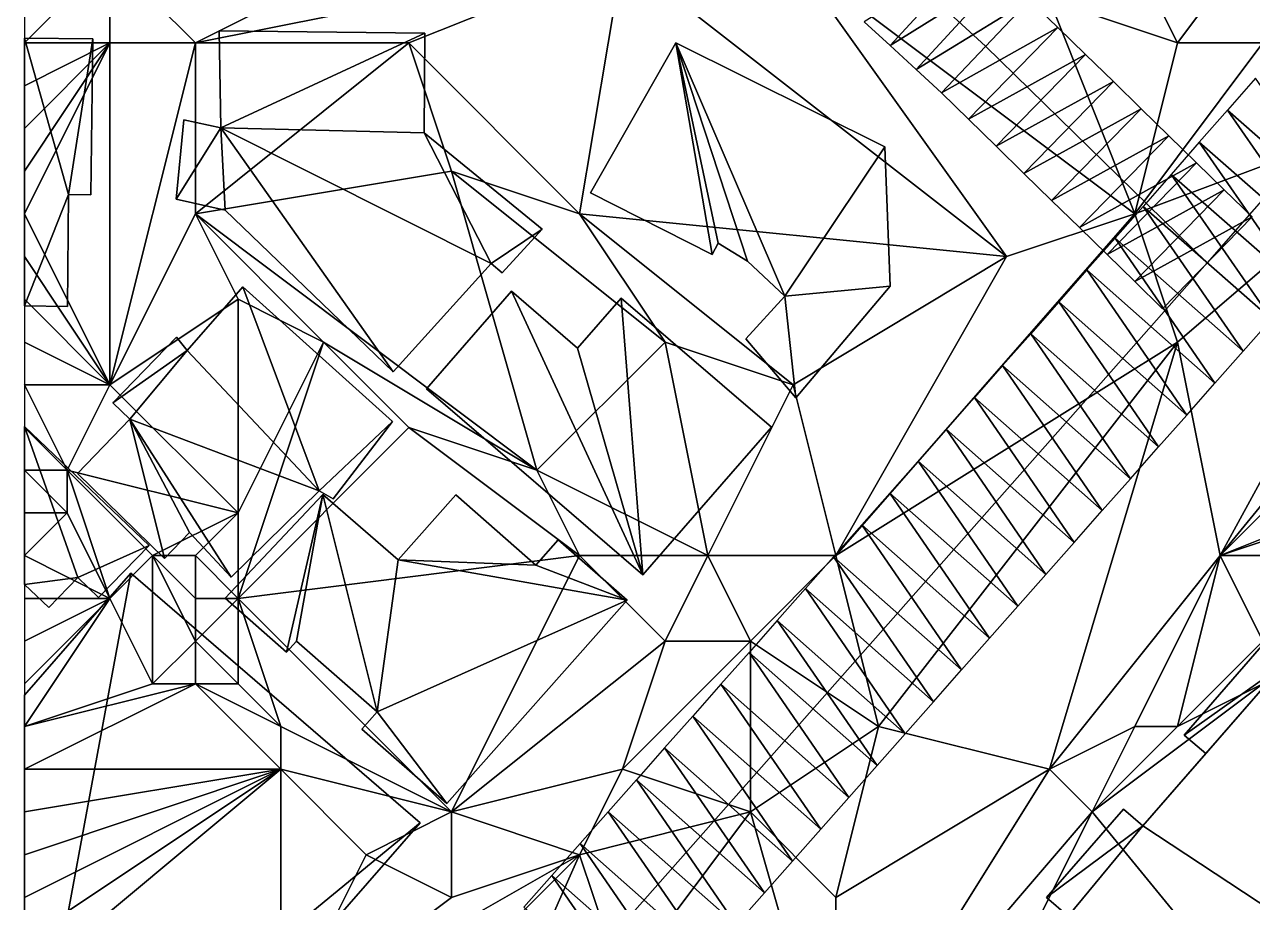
# Model space of a CAD drawing. Header units: metres. Extents: x -1103 to 901, y -902 to 905.
# Drawn here: x -1100 to -1042.5, y -380.2 to -339.1 of the extents above; entities that cross this region are included whole.
import ezdxf

# ---------------------------------------------------------------- set-up
doc = ezdxf.new("R2010")
doc.units = ezdxf.units.M
for name, color, linetype in [('OSM_BUILDING_FOOTPRINTS', 7, 'CONTINUOUS'), ('OSM_BUILDING_ROOFS', 1, 'CONTINUOUS'), ('OSM_BUILDING_WALLS', 8, 'CONTINUOUS'), ('OSM_ROAD_AXES', 2, 'CONTINUOUS'), ('OSM_ROAD_SURFACE', 9, 'CONTINUOUS'), ('OSM_TERRAIN', 3, 'CONTINUOUS')]:
    doc.layers.add(name, color=color, linetype=linetype)

msp = doc.modelspace()

# ---------------------------------------------------------------- linework, layer by layer
at = {"layer": 'OSM_BUILDING_FOOTPRINTS'}
for points in [[(-1097.937, -347.098, 19.468), (-1096.898, -347.109, 19.468), (-1096.809, -339.81, 19.468), (-1100, -339.771, 19.468), (-1100, -352.302, 19.468), (-1097.992, -352.329, 19.468)], [(-1090.885, -339.434, 20.043), (-1081.246, -339.533, 20.043), (-1081.279, -344.2, 20.043), (-1075.752, -348.712, 20.043), (-1077.631, -350.758, 20.043), (-1078.151, -350.327, 20.043), (-1082.738, -355.392, 20.043), (-1090.608, -347.828, 20.043), (-1092.896, -347.308, 20.043), (-1092.532, -343.592, 20.043), (-1090.807, -343.968, 20.043), (-1090.885, -339.434, 20.043)], [(-1073.486, -347.009, 20.777), (-1069.496, -339.997, 20.777), (-1059.702, -344.863, 20.777), (-1059.459, -351.377, 20.777), (-1063.88, -356.619, 20.777), (-1066.224, -353.854, 20.777), (-1064.389, -351.853, 20.777), (-1066.135, -350.216, 20.777), (-1067.506, -349.375, 20.777), (-1067.793, -349.895, 20.777), (-1073.486, -347.009, 20.777)], [(-1097.527, -360.147, 18.286), (-1095.063, -357.615, 18.286), (-1095.858, -356.852, 18.286), (-1092.885, -353.777, 18.286), (-1092.388, -354.397, 18.286), (-1089.779, -351.422, 18.286), (-1082.771, -357.714, 18.286), (-1085.545, -361.342, 18.286), (-1086.197, -360.966, 18.286), (-1090.32, -365.013, 18.286), (-1092.277, -362.912, 18.286), (-1093.438, -364.14, 18.286), (-1097.527, -360.147, 18.286)], [(-1081.168, -356.188, 19.765), (-1077.189, -351.621, 19.765), (-1074.094, -354.286, 19.765), (-1072.06, -351.941, 19.765), (-1065.019, -357.99, 19.765), (-1071.043, -364.902, 19.765), (-1081.168, -356.188, 19.765)], [(-1097.505, -365.024, 17.699), (-1096.533, -365.964, 17.699), (-1094.167, -363.52, 17.699), (-1100, -357.961, 17.699), (-1100, -365.346, 17.699), (-1098.865, -366.429, 17.699)], [(-1090.608, -365.998, 19.302), (-1086.032, -361.131, 19.302), (-1082.494, -364.195, 19.302), (-1079.797, -361.153, 19.302), (-1076.05, -364.438, 19.302), (-1075, -363.255, 19.302), (-1071.772, -366.086, 19.302), (-1080.228, -375.608, 19.302), (-1084.208, -372.124, 19.302), (-1083.489, -371.317, 19.302), (-1087.27, -367.999, 19.302), (-1087.734, -368.519, 19.302), (-1090.608, -365.998, 19.302)], [(-1081.466, -376.503, 17.378), (-1095.018, -364.825, 17.378), (-1100, -370.532, 17.378), (-1100, -391.75, 17.378), (-1097.018, -394.32, 17.378)], [(-1029.58, -378.559, 16.825), (-1029.105, -378.006, 16.825), (-1040.369, -368.341, 16.825), (-1041.043, -369.115, 16.825), (-1042.071, -368.242, 16.825), (-1045.686, -372.4, 16.825), (-1044.669, -373.262, 16.825), (-1047.62, -376.646, 16.825), (-1048.526, -375.861, 16.825), (-1052.13, -380.008, 16.825), (-1051.113, -380.882, 16.825), (-1051.942, -381.844, 16.825), (-1031.614, -399.284, 16.825), (-1031.349, -398.985, 16.825), (-1030.442, -399.759, 16.825), (-1026.728, -395.502, 16.825), (-1027.469, -394.86, 16.825), (-1024.739, -391.73, 16.825), (-1023.744, -392.582, 16.825), (-1019.853, -388.092, 16.825), (-1020.914, -387.185, 16.825), (-1020.317, -386.511, 16.825), (-1029.58, -378.559, 16.825)]]:
    msp.add_polyline3d(points, close=True, dxfattribs=at)
at = {"layer": 'OSM_BUILDING_ROOFS'}
for points in [[(-1097.937, -347.098, 34.268), (-1096.809, -339.81, 34.268), (-1100, -339.771, 34.268)], [(-1097.937, -347.098, 34.268), (-1100, -339.771, 34.268), (-1100, -352.302, 34.268)], [(-1097.937, -347.098, 34.268), (-1096.898, -347.109, 34.268), (-1096.809, -339.81, 34.268)], [(-1081.246, -339.533, 31.643), (-1090.885, -339.434, 31.643), (-1090.807, -343.968, 31.643)], [(-1081.279, -344.2, 31.643), (-1081.246, -339.533, 31.643), (-1090.807, -343.968, 31.643)], [(-1069.496, -339.997, 32.377), (-1073.486, -347.009, 32.377), (-1067.793, -349.895, 32.377)], [(-1069.496, -339.997, 32.377), (-1067.793, -349.895, 32.377), (-1067.506, -349.375, 32.377)], [(-1069.496, -339.997, 32.377), (-1067.506, -349.375, 32.377), (-1066.135, -350.216, 32.377)], [(-1069.496, -339.997, 32.377), (-1066.135, -350.216, 32.377), (-1064.389, -351.853, 32.377)], [(-1064.389, -351.853, 32.377), (-1059.702, -344.863, 32.377), (-1069.496, -339.997, 32.377)], [(-1090.807, -343.968, 31.643), (-1092.532, -343.592, 31.643), (-1092.896, -347.308, 31.643)], [(-1090.807, -343.968, 31.643), (-1092.896, -347.308, 31.643), (-1090.608, -347.828, 31.643)], [(-1090.807, -343.968, 31.643), (-1090.608, -347.828, 31.643), (-1082.738, -355.392, 31.643)], [(-1090.807, -343.968, 31.643), (-1082.738, -355.392, 31.643), (-1078.151, -350.327, 31.643)], [(-1081.279, -344.2, 31.643), (-1090.807, -343.968, 31.643), (-1078.151, -350.327, 31.643)], [(-1078.151, -350.327, 31.643), (-1075.752, -348.712, 31.643), (-1081.279, -344.2, 31.643)], [(-1064.389, -351.853, 32.377), (-1059.459, -351.377, 32.377), (-1059.702, -344.863, 32.377)], [(-1100, -352.302, 34.268), (-1097.992, -352.329, 34.268), (-1097.937, -347.098, 34.268)], [(-1078.151, -350.327, 31.643), (-1077.631, -350.758, 31.643), (-1075.752, -348.712, 31.643)], [(-1064.389, -351.853, 32.377), (-1063.88, -356.619, 32.377), (-1059.459, -351.377, 32.377)], [(-1086.197, -360.966, 33.086), (-1089.779, -351.422, 33.086), (-1092.388, -354.397, 33.086)], [(-1086.197, -360.966, 33.086), (-1082.771, -357.714, 33.086), (-1089.779, -351.422, 33.086)], [(-1077.189, -351.621, 34.565), (-1081.168, -356.188, 34.565), (-1071.043, -364.902, 34.565)], [(-1071.043, -364.902, 34.565), (-1074.094, -354.286, 34.565), (-1077.189, -351.621, 34.565)], [(-1071.043, -364.902, 34.565), (-1072.06, -351.941, 34.565), (-1074.094, -354.286, 34.565)], [(-1071.043, -364.902, 34.565), (-1065.019, -357.99, 34.565), (-1072.06, -351.941, 34.565)], [(-1064.389, -351.853, 32.377), (-1066.224, -353.854, 32.377), (-1063.88, -356.619, 32.377)], [(-1092.388, -354.397, 33.086), (-1092.885, -353.777, 33.086), (-1095.858, -356.852, 33.086)], [(-1092.388, -354.397, 33.086), (-1095.858, -356.852, 33.086), (-1095.063, -357.615, 33.086)], [(-1092.388, -354.397, 33.086), (-1095.063, -357.615, 33.086), (-1086.197, -360.966, 33.086)], [(-1095.063, -357.615, 33.086), (-1097.527, -360.147, 33.086), (-1093.438, -364.14, 33.086)], [(-1095.063, -357.615, 33.086), (-1093.438, -364.14, 33.086), (-1092.277, -362.912, 33.086)], [(-1095.063, -357.615, 33.086), (-1092.277, -362.912, 33.086), (-1090.32, -365.013, 33.086)], [(-1095.063, -357.615, 33.086), (-1090.32, -365.013, 33.086), (-1086.197, -360.966, 33.086)], [(-1086.197, -360.966, 33.086), (-1085.545, -361.342, 33.086), (-1082.771, -357.714, 33.086)], [(-1097.505, -365.024, 27.699), (-1094.167, -363.52, 27.699), (-1100, -357.961, 27.699)], [(-1097.505, -365.024, 27.699), (-1100, -357.961, 27.699), (-1100, -365.346, 27.699)], [(-1086.032, -361.131, 34.102), (-1090.608, -365.998, 34.102), (-1087.734, -368.519, 34.102)], [(-1086.032, -361.131, 34.102), (-1087.734, -368.519, 34.102), (-1087.27, -367.999, 34.102)], [(-1086.032, -361.131, 34.102), (-1087.27, -367.999, 34.102), (-1083.489, -371.317, 34.102)], [(-1082.494, -364.195, 34.102), (-1086.032, -361.131, 34.102), (-1083.489, -371.317, 34.102)], [(-1076.05, -364.438, 34.102), (-1079.797, -361.153, 34.102), (-1082.494, -364.195, 34.102)], [(-1071.772, -366.086, 34.102), (-1075, -363.255, 34.102), (-1076.05, -364.438, 34.102)], [(-1097.505, -365.024, 27.699), (-1096.533, -365.964, 27.699), (-1094.167, -363.52, 27.699)], [(-1082.494, -364.195, 34.102), (-1083.489, -371.317, 34.102), (-1071.772, -366.086, 34.102)], [(-1082.494, -364.195, 34.102), (-1071.772, -366.086, 34.102), (-1076.05, -364.438, 34.102)], [(-1100, -391.75, 35.378), (-1081.466, -376.503, 35.378), (-1095.018, -364.825, 35.378)], [(-1100, -391.75, 35.378), (-1095.018, -364.825, 35.378), (-1100, -370.532, 35.378)], [(-1100, -365.346, 27.699), (-1098.865, -366.429, 27.699), (-1097.505, -365.024, 27.699)], [(-1083.489, -371.317, 34.102), (-1080.228, -375.608, 34.102), (-1071.772, -366.086, 34.102)], [(-1041.043, -369.115, 31.625), (-1042.071, -368.242, 31.625), (-1045.686, -372.4, 31.625)], [(-1041.043, -369.115, 31.625), (-1044.669, -373.262, 31.625), (-1047.62, -376.646, 31.625)], [(-1024.739, -391.73, 31.625), (-1041.043, -369.115, 31.625), (-1047.62, -376.646, 31.625)], [(-1041.043, -369.115, 31.625), (-1045.686, -372.4, 31.625), (-1044.669, -373.262, 31.625)], [(-1083.489, -371.317, 34.102), (-1084.208, -372.124, 34.102), (-1080.228, -375.608, 34.102)], [(-1047.62, -376.646, 31.625), (-1048.526, -375.861, 31.625), (-1052.13, -380.008, 31.625)], [(-1100, -391.75, 35.378), (-1097.018, -394.32, 35.378), (-1081.466, -376.503, 35.378)], [(-1047.62, -376.646, 31.625), (-1052.13, -380.008, 31.625), (-1051.113, -380.882, 31.625)], [(-1024.739, -391.73, 31.625), (-1047.62, -376.646, 31.625), (-1051.113, -380.882, 31.625)]]:
    msp.add_3dface(points, dxfattribs=at)
at = {"layer": 'OSM_BUILDING_WALLS'}
for points in [[(-1096.809, -339.81, 19.468), (-1100, -339.771, 19.468), (-1100, -339.771, 34.268)], [(-1096.809, -339.81, 19.468), (-1100, -339.771, 34.268), (-1096.809, -339.81, 34.268)], [(-1100, -339.771, 19.468), (-1100, -352.302, 19.468), (-1100, -352.302, 34.268)], [(-1100, -339.771, 19.468), (-1100, -352.302, 34.268), (-1100, -339.771, 34.268)], [(-1096.898, -347.109, 19.468), (-1096.809, -339.81, 19.468), (-1096.809, -339.81, 34.268)], [(-1096.898, -347.109, 19.468), (-1096.809, -339.81, 34.268), (-1096.898, -347.109, 34.268)], [(-1081.246, -339.533, 20.043), (-1090.885, -339.434, 20.043), (-1090.885, -339.434, 31.643)], [(-1081.246, -339.533, 20.043), (-1090.885, -339.434, 31.643), (-1081.246, -339.533, 31.643)], [(-1090.885, -339.434, 20.043), (-1090.807, -343.968, 20.043), (-1090.807, -343.968, 31.643)], [(-1090.885, -339.434, 20.043), (-1090.807, -343.968, 31.643), (-1090.885, -339.434, 31.643)], [(-1081.279, -344.2, 20.043), (-1081.246, -339.533, 20.043), (-1081.246, -339.533, 31.643)], [(-1081.279, -344.2, 20.043), (-1081.246, -339.533, 31.643), (-1081.279, -344.2, 31.643)], [(-1069.496, -339.997, 20.777), (-1073.486, -347.009, 20.777), (-1073.486, -347.009, 32.377)], [(-1069.496, -339.997, 20.777), (-1073.486, -347.009, 32.377), (-1069.496, -339.997, 32.377)], [(-1059.702, -344.863, 20.777), (-1069.496, -339.997, 20.777), (-1069.496, -339.997, 32.377)], [(-1059.702, -344.863, 20.777), (-1069.496, -339.997, 32.377), (-1059.702, -344.863, 32.377)], [(-1092.532, -343.592, 20.043), (-1092.896, -347.308, 20.043), (-1092.896, -347.308, 31.643)], [(-1092.532, -343.592, 20.043), (-1092.896, -347.308, 31.643), (-1092.532, -343.592, 31.643)], [(-1090.807, -343.968, 20.043), (-1092.532, -343.592, 20.043), (-1092.532, -343.592, 31.643)], [(-1090.807, -343.968, 20.043), (-1092.532, -343.592, 31.643), (-1090.807, -343.968, 31.643)], [(-1075.752, -348.712, 20.043), (-1081.279, -344.2, 20.043), (-1081.279, -344.2, 31.643)], [(-1075.752, -348.712, 20.043), (-1081.279, -344.2, 31.643), (-1075.752, -348.712, 31.643)], [(-1059.459, -351.377, 20.777), (-1059.702, -344.863, 20.777), (-1059.702, -344.863, 32.377)], [(-1059.459, -351.377, 20.777), (-1059.702, -344.863, 32.377), (-1059.459, -351.377, 32.377)], [(-1097.992, -352.329, 19.468), (-1097.937, -347.098, 19.468), (-1097.937, -347.098, 34.268)], [(-1097.992, -352.329, 19.468), (-1097.937, -347.098, 34.268), (-1097.992, -352.329, 34.268)], [(-1097.937, -347.098, 19.468), (-1096.898, -347.109, 19.468), (-1096.898, -347.109, 34.268)], [(-1097.937, -347.098, 19.468), (-1096.898, -347.109, 34.268), (-1097.937, -347.098, 34.268)], [(-1092.896, -347.308, 20.043), (-1090.608, -347.828, 20.043), (-1090.608, -347.828, 31.643)], [(-1092.896, -347.308, 20.043), (-1090.608, -347.828, 31.643), (-1092.896, -347.308, 31.643)], [(-1073.486, -347.009, 20.777), (-1067.793, -349.895, 20.777), (-1067.793, -349.895, 32.377)], [(-1073.486, -347.009, 20.777), (-1067.793, -349.895, 32.377), (-1073.486, -347.009, 32.377)], [(-1090.608, -347.828, 20.043), (-1082.738, -355.392, 20.043), (-1082.738, -355.392, 31.643)], [(-1090.608, -347.828, 20.043), (-1082.738, -355.392, 31.643), (-1090.608, -347.828, 31.643)], [(-1077.631, -350.758, 20.043), (-1075.752, -348.712, 20.043), (-1075.752, -348.712, 31.643)], [(-1077.631, -350.758, 20.043), (-1075.752, -348.712, 31.643), (-1077.631, -350.758, 31.643)], [(-1067.793, -349.895, 20.777), (-1067.506, -349.375, 20.777), (-1067.506, -349.375, 32.377)], [(-1067.793, -349.895, 20.777), (-1067.506, -349.375, 32.377), (-1067.793, -349.895, 32.377)], [(-1067.506, -349.375, 20.777), (-1066.135, -350.216, 20.777), (-1066.135, -350.216, 32.377)], [(-1067.506, -349.375, 20.777), (-1066.135, -350.216, 32.377), (-1067.506, -349.375, 32.377)], [(-1066.135, -350.216, 20.777), (-1064.389, -351.853, 20.777), (-1064.389, -351.853, 32.377)], [(-1066.135, -350.216, 20.777), (-1064.389, -351.853, 32.377), (-1066.135, -350.216, 32.377)], [(-1082.738, -355.392, 20.043), (-1078.151, -350.327, 20.043), (-1078.151, -350.327, 31.643)], [(-1082.738, -355.392, 20.043), (-1078.151, -350.327, 31.643), (-1082.738, -355.392, 31.643)], [(-1078.151, -350.327, 20.043), (-1077.631, -350.758, 20.043), (-1077.631, -350.758, 31.643)], [(-1078.151, -350.327, 20.043), (-1077.631, -350.758, 31.643), (-1078.151, -350.327, 31.643)], [(-1063.88, -356.619, 20.777), (-1059.459, -351.377, 20.777), (-1059.459, -351.377, 32.377)], [(-1063.88, -356.619, 20.777), (-1059.459, -351.377, 32.377), (-1063.88, -356.619, 32.377)], [(-1089.779, -351.422, 18.286), (-1092.388, -354.397, 18.286), (-1092.388, -354.397, 33.086)], [(-1089.779, -351.422, 18.286), (-1092.388, -354.397, 33.086), (-1089.779, -351.422, 33.086)], [(-1082.771, -357.714, 18.286), (-1089.779, -351.422, 18.286), (-1089.779, -351.422, 33.086)], [(-1082.771, -357.714, 18.286), (-1089.779, -351.422, 33.086), (-1082.771, -357.714, 33.086)], [(-1077.189, -351.621, 19.765), (-1081.168, -356.188, 19.765), (-1081.168, -356.188, 34.565)], [(-1077.189, -351.621, 19.765), (-1081.168, -356.188, 34.565), (-1077.189, -351.621, 34.565)], [(-1074.094, -354.286, 19.765), (-1077.189, -351.621, 19.765), (-1077.189, -351.621, 34.565)], [(-1074.094, -354.286, 19.765), (-1077.189, -351.621, 34.565), (-1074.094, -354.286, 34.565)], [(-1072.06, -351.941, 19.765), (-1074.094, -354.286, 19.765), (-1074.094, -354.286, 34.565)], [(-1072.06, -351.941, 19.765), (-1074.094, -354.286, 34.565), (-1072.06, -351.941, 34.565)], [(-1065.019, -357.99, 19.765), (-1072.06, -351.941, 19.765), (-1072.06, -351.941, 34.565)], [(-1065.019, -357.99, 19.765), (-1072.06, -351.941, 34.565), (-1065.019, -357.99, 34.565)], [(-1064.389, -351.853, 20.777), (-1066.224, -353.854, 20.777), (-1066.224, -353.854, 32.377)], [(-1064.389, -351.853, 20.777), (-1066.224, -353.854, 32.377), (-1064.389, -351.853, 32.377)], [(-1100, -352.302, 19.468), (-1097.992, -352.329, 19.468), (-1097.992, -352.329, 34.268)], [(-1100, -352.302, 19.468), (-1097.992, -352.329, 34.268), (-1100, -352.302, 34.268)], [(-1092.885, -353.777, 18.286), (-1095.858, -356.852, 18.286), (-1095.858, -356.852, 33.086)], [(-1092.885, -353.777, 18.286), (-1095.858, -356.852, 33.086), (-1092.885, -353.777, 33.086)], [(-1092.388, -354.397, 18.286), (-1092.885, -353.777, 18.286), (-1092.885, -353.777, 33.086)], [(-1092.388, -354.397, 18.286), (-1092.885, -353.777, 33.086), (-1092.388, -354.397, 33.086)], [(-1066.224, -353.854, 20.777), (-1063.88, -356.619, 20.777), (-1063.88, -356.619, 32.377)], [(-1066.224, -353.854, 20.777), (-1063.88, -356.619, 32.377), (-1066.224, -353.854, 32.377)], [(-1081.168, -356.188, 19.765), (-1071.043, -364.902, 19.765), (-1071.043, -364.902, 34.565)], [(-1081.168, -356.188, 19.765), (-1071.043, -364.902, 34.565), (-1081.168, -356.188, 34.565)], [(-1095.858, -356.852, 18.286), (-1095.063, -357.615, 18.286), (-1095.063, -357.615, 33.086)], [(-1095.858, -356.852, 18.286), (-1095.063, -357.615, 33.086), (-1095.858, -356.852, 33.086)], [(-1095.063, -357.615, 18.286), (-1097.527, -360.147, 18.286), (-1097.527, -360.147, 33.086)], [(-1095.063, -357.615, 18.286), (-1097.527, -360.147, 33.086), (-1095.063, -357.615, 33.086)], [(-1085.545, -361.342, 18.286), (-1082.771, -357.714, 18.286), (-1082.771, -357.714, 33.086)], [(-1085.545, -361.342, 18.286), (-1082.771, -357.714, 33.086), (-1085.545, -361.342, 33.086)], [(-1094.167, -363.52, 17.699), (-1100, -357.961, 17.699), (-1100, -357.961, 27.699)], [(-1094.167, -363.52, 17.699), (-1100, -357.961, 27.699), (-1094.167, -363.52, 27.699)], [(-1100, -357.961, 17.699), (-1100, -365.346, 17.699), (-1100, -365.346, 27.699)], [(-1100, -357.961, 17.699), (-1100, -365.346, 27.699), (-1100, -357.961, 27.699)], [(-1071.043, -364.902, 19.765), (-1065.019, -357.99, 19.765), (-1065.019, -357.99, 34.565)], [(-1071.043, -364.902, 19.765), (-1065.019, -357.99, 34.565), (-1071.043, -364.902, 34.565)], [(-1097.527, -360.147, 18.286), (-1093.438, -364.14, 18.286), (-1093.438, -364.14, 33.086)], [(-1097.527, -360.147, 18.286), (-1093.438, -364.14, 33.086), (-1097.527, -360.147, 33.086)], [(-1086.032, -361.131, 19.302), (-1090.608, -365.998, 19.302), (-1090.608, -365.998, 34.102)], [(-1086.032, -361.131, 19.302), (-1090.608, -365.998, 34.102), (-1086.032, -361.131, 34.102)], [(-1090.32, -365.013, 18.286), (-1086.197, -360.966, 18.286), (-1086.197, -360.966, 33.086)], [(-1090.32, -365.013, 18.286), (-1086.197, -360.966, 33.086), (-1090.32, -365.013, 33.086)], [(-1086.197, -360.966, 18.286), (-1085.545, -361.342, 18.286), (-1085.545, -361.342, 33.086)], [(-1086.197, -360.966, 18.286), (-1085.545, -361.342, 33.086), (-1086.197, -360.966, 33.086)], [(-1082.494, -364.195, 19.302), (-1086.032, -361.131, 19.302), (-1086.032, -361.131, 34.102)], [(-1082.494, -364.195, 19.302), (-1086.032, -361.131, 34.102), (-1082.494, -364.195, 34.102)], [(-1079.797, -361.153, 19.302), (-1082.494, -364.195, 19.302), (-1082.494, -364.195, 34.102)], [(-1079.797, -361.153, 19.302), (-1082.494, -364.195, 34.102), (-1079.797, -361.153, 34.102)], [(-1076.05, -364.438, 19.302), (-1079.797, -361.153, 19.302), (-1079.797, -361.153, 34.102)], [(-1076.05, -364.438, 19.302), (-1079.797, -361.153, 34.102), (-1076.05, -364.438, 34.102)], [(-1093.438, -364.14, 18.286), (-1092.277, -362.912, 18.286), (-1092.277, -362.912, 33.086)], [(-1093.438, -364.14, 18.286), (-1092.277, -362.912, 33.086), (-1093.438, -364.14, 33.086)], [(-1092.277, -362.912, 18.286), (-1090.32, -365.013, 18.286), (-1090.32, -365.013, 33.086)], [(-1092.277, -362.912, 18.286), (-1090.32, -365.013, 33.086), (-1092.277, -362.912, 33.086)], [(-1075, -363.255, 19.302), (-1076.05, -364.438, 19.302), (-1076.05, -364.438, 34.102)], [(-1075, -363.255, 19.302), (-1076.05, -364.438, 34.102), (-1075, -363.255, 34.102)], [(-1071.772, -366.086, 19.302), (-1075, -363.255, 19.302), (-1075, -363.255, 34.102)], [(-1071.772, -366.086, 19.302), (-1075, -363.255, 34.102), (-1071.772, -366.086, 34.102)], [(-1096.533, -365.964, 17.699), (-1094.167, -363.52, 17.699), (-1094.167, -363.52, 27.699)], [(-1096.533, -365.964, 17.699), (-1094.167, -363.52, 27.699), (-1096.533, -365.964, 27.699)], [(-1095.018, -364.825, 17.378), (-1100, -370.532, 17.378), (-1100, -370.532, 35.378)], [(-1095.018, -364.825, 17.378), (-1100, -370.532, 35.378), (-1095.018, -364.825, 35.378)], [(-1098.865, -366.429, 17.699), (-1097.505, -365.024, 17.699), (-1097.505, -365.024, 27.699)], [(-1098.865, -366.429, 17.699), (-1097.505, -365.024, 27.699), (-1098.865, -366.429, 27.699)], [(-1097.505, -365.024, 17.699), (-1096.533, -365.964, 17.699), (-1096.533, -365.964, 27.699)], [(-1097.505, -365.024, 17.699), (-1096.533, -365.964, 27.699), (-1097.505, -365.024, 27.699)], [(-1081.466, -376.503, 17.378), (-1095.018, -364.825, 17.378), (-1095.018, -364.825, 35.378)], [(-1081.466, -376.503, 17.378), (-1095.018, -364.825, 35.378), (-1081.466, -376.503, 35.378)], [(-1100, -365.346, 17.699), (-1098.865, -366.429, 17.699), (-1098.865, -366.429, 27.699)], [(-1100, -365.346, 17.699), (-1098.865, -366.429, 27.699), (-1100, -365.346, 27.699)], [(-1090.608, -365.998, 19.302), (-1087.734, -368.519, 19.302), (-1087.734, -368.519, 34.102)], [(-1090.608, -365.998, 19.302), (-1087.734, -368.519, 34.102), (-1090.608, -365.998, 34.102)], [(-1080.228, -375.608, 19.302), (-1071.772, -366.086, 19.302), (-1071.772, -366.086, 34.102)], [(-1080.228, -375.608, 19.302), (-1071.772, -366.086, 34.102), (-1080.228, -375.608, 34.102)], [(-1087.734, -368.519, 19.302), (-1087.27, -367.999, 19.302), (-1087.27, -367.999, 34.102)], [(-1087.734, -368.519, 19.302), (-1087.27, -367.999, 34.102), (-1087.734, -368.519, 34.102)], [(-1087.27, -367.999, 19.302), (-1083.489, -371.317, 19.302), (-1083.489, -371.317, 34.102)], [(-1087.27, -367.999, 19.302), (-1083.489, -371.317, 34.102), (-1087.27, -367.999, 34.102)], [(-1042.071, -368.242, 16.825), (-1045.686, -372.4, 16.825), (-1045.686, -372.4, 31.625)], [(-1042.071, -368.242, 16.825), (-1045.686, -372.4, 31.625), (-1042.071, -368.242, 31.625)], [(-1100, -370.532, 17.378), (-1100, -391.75, 17.378), (-1100, -391.75, 35.378)], [(-1100, -370.532, 17.378), (-1100, -391.75, 35.378), (-1100, -370.532, 35.378)], [(-1083.489, -371.317, 19.302), (-1084.208, -372.124, 19.302), (-1084.208, -372.124, 34.102)], [(-1083.489, -371.317, 19.302), (-1084.208, -372.124, 34.102), (-1083.489, -371.317, 34.102)], [(-1084.208, -372.124, 19.302), (-1080.228, -375.608, 19.302), (-1080.228, -375.608, 34.102)], [(-1084.208, -372.124, 19.302), (-1080.228, -375.608, 34.102), (-1084.208, -372.124, 34.102)], [(-1045.686, -372.4, 16.825), (-1044.669, -373.262, 16.825), (-1044.669, -373.262, 31.625)], [(-1045.686, -372.4, 16.825), (-1044.669, -373.262, 31.625), (-1045.686, -372.4, 31.625)], [(-1044.669, -373.262, 16.825), (-1047.62, -376.646, 16.825), (-1047.62, -376.646, 31.625)], [(-1044.669, -373.262, 16.825), (-1047.62, -376.646, 31.625), (-1044.669, -373.262, 31.625)], [(-1048.526, -375.861, 16.825), (-1052.13, -380.008, 16.825), (-1052.13, -380.008, 31.625)], [(-1048.526, -375.861, 16.825), (-1052.13, -380.008, 31.625), (-1048.526, -375.861, 31.625)], [(-1047.62, -376.646, 16.825), (-1048.526, -375.861, 16.825), (-1048.526, -375.861, 31.625)], [(-1047.62, -376.646, 16.825), (-1048.526, -375.861, 31.625), (-1047.62, -376.646, 31.625)], [(-1097.018, -394.32, 17.378), (-1081.466, -376.503, 17.378), (-1081.466, -376.503, 35.378)], [(-1097.018, -394.32, 17.378), (-1081.466, -376.503, 35.378), (-1097.018, -394.32, 35.378)], [(-1052.13, -380.008, 16.825), (-1051.113, -380.882, 16.825), (-1051.113, -380.882, 31.625)], [(-1052.13, -380.008, 16.825), (-1051.113, -380.882, 31.625), (-1052.13, -380.008, 31.625)]]:
    msp.add_3dface(points, dxfattribs=at)
at = {"layer": 'OSM_ROAD_AXES'}
for points in [[(-993.215, -291.613, 21.554), (-1044.603, -350.293, 22.779), (-1100, -412.945, 18.047)], [(-1100, -331.768, 22), (-1063.969, -331.736, 23.463), (-1061.073, -334.556, 23.462), (-1054.993, -340.152, 23.254), (-1044.603, -350.293, 22.779)]]:
    msp.add_polyline3d(points, dxfattribs=at)
at = {"layer": 'OSM_ROAD_SURFACE'}
for points in [[(-1060.673, -339.002, 23.416), (-1059.457, -340.121, 23.358), (-1055.394, -335.706, 23.387)], [(-1059.457, -340.121, 23.358), (-1054.178, -336.825, 23.358), (-1055.394, -335.706, 23.387)], [(-1059.457, -340.121, 23.358), (-1058.241, -341.24, 23.299), (-1054.178, -336.825, 23.358)], [(-1058.241, -341.24, 23.299), (-1052.928, -337.976, 23.326), (-1054.178, -336.825, 23.358)], [(-1058.241, -341.24, 23.299), (-1057.059, -342.328, 23.242), (-1052.928, -337.976, 23.326)], [(-1057.059, -342.328, 23.242), (-1051.599, -339.273, 23.268), (-1052.928, -337.976, 23.326)], [(-1057.059, -342.328, 23.242), (-1055.79, -343.566, 23.176), (-1051.599, -339.273, 23.268)], [(-1055.79, -343.566, 23.176), (-1050.3, -340.54, 23.233), (-1051.599, -339.273, 23.268)], [(-1055.79, -343.566, 23.176), (-1054.491, -344.834, 23.109), (-1050.3, -340.54, 23.233)], [(-1054.491, -344.834, 23.109), (-1049.002, -341.808, 23.202), (-1050.3, -340.54, 23.233)], [(-1054.491, -344.834, 23.109), (-1053.192, -346.102, 23.042), (-1049.002, -341.808, 23.202)], [(-1053.192, -346.102, 23.042), (-1047.703, -343.075, 23.17), (-1049.002, -341.808, 23.202)], [(-1042.342, -341.639, 22.967), (-1043.659, -343.144, 22.968), (-1037.641, -348.414, 22.687)], [(-1053.192, -346.102, 23.042), (-1051.893, -347.369, 22.974), (-1047.703, -343.075, 23.17)], [(-1051.893, -347.369, 22.974), (-1046.404, -344.343, 23.072), (-1047.703, -343.075, 23.17)], [(-1043.659, -343.144, 22.968), (-1044.977, -344.648, 22.969), (-1038.958, -349.919, 22.653)], [(-1043.659, -343.144, 22.968), (-1038.958, -349.919, 22.653), (-1037.641, -348.414, 22.687)], [(-1051.893, -347.369, 22.974), (-1050.595, -348.637, 22.907), (-1046.404, -344.343, 23.072)], [(-1050.595, -348.637, 22.907), (-1045.105, -345.611, 22.96), (-1046.404, -344.343, 23.072)], [(-1044.977, -344.648, 22.969), (-1046.294, -346.153, 22.97), (-1040.276, -351.423, 22.619)], [(-1044.977, -344.648, 22.969), (-1040.276, -351.423, 22.619), (-1038.958, -349.919, 22.653)], [(-1050.595, -348.637, 22.907), (-1049.296, -349.905, 22.836), (-1045.105, -345.611, 22.96)], [(-1049.296, -349.905, 22.836), (-1043.806, -346.878, 22.92), (-1045.105, -345.611, 22.96)], [(-1046.294, -346.153, 22.97), (-1047.606, -347.65, 22.97), (-1041.6, -352.935, 22.585)], [(-1046.294, -346.153, 22.97), (-1041.6, -352.935, 22.585), (-1040.276, -351.423, 22.619)], [(-1049.296, -349.905, 22.836), (-1047.997, -351.172, 22.816), (-1043.806, -346.878, 22.92)], [(-1047.997, -351.172, 22.816), (-1042.507, -348.146, 22.853), (-1043.806, -346.878, 22.92)], [(-1047.606, -347.65, 22.97), (-1048.918, -349.135, 22.886), (-1042.925, -354.434, 22.552)], [(-1047.606, -347.65, 22.97), (-1042.925, -354.434, 22.552), (-1041.6, -352.935, 22.585)], [(-1047.997, -351.172, 22.816), (-1046.698, -352.44, 22.795), (-1042.507, -348.146, 22.853)], [(-1048.918, -349.135, 22.886), (-1050.237, -350.627, 22.771), (-1044.244, -355.926, 22.519)], [(-1048.918, -349.135, 22.886), (-1044.244, -355.926, 22.519), (-1042.925, -354.434, 22.552)], [(-1050.237, -350.627, 22.771), (-1051.556, -352.118, 22.655), (-1045.563, -357.418, 22.468)], [(-1050.237, -350.627, 22.771), (-1045.563, -357.418, 22.468), (-1044.244, -355.926, 22.519)], [(-1051.556, -352.118, 22.655), (-1052.875, -353.61, 22.539), (-1046.882, -358.909, 22.313)], [(-1051.556, -352.118, 22.655), (-1046.882, -358.909, 22.313), (-1045.563, -357.418, 22.468)], [(-1052.875, -353.61, 22.539), (-1054.194, -355.102, 22.423), (-1048.201, -360.401, 22.18)], [(-1052.875, -353.61, 22.539), (-1048.201, -360.401, 22.18), (-1046.882, -358.909, 22.313)], [(-1054.194, -355.102, 22.423), (-1055.513, -356.594, 22.308), (-1049.52, -361.893, 22.092)], [(-1054.194, -355.102, 22.423), (-1049.52, -361.893, 22.092), (-1048.201, -360.401, 22.18)], [(-1055.513, -356.594, 22.308), (-1056.832, -358.085, 22.192), (-1050.839, -363.384, 22.005)], [(-1055.513, -356.594, 22.308), (-1050.839, -363.384, 22.005), (-1049.52, -361.893, 22.092)], [(-1056.832, -358.085, 22.192), (-1058.151, -359.577, 22.077), (-1052.158, -364.876, 21.917)], [(-1056.832, -358.085, 22.192), (-1052.158, -364.876, 21.917), (-1050.839, -363.384, 22.005)], [(-1058.151, -359.577, 22.077), (-1059.47, -361.069, 21.961), (-1053.477, -366.368, 21.829)], [(-1058.151, -359.577, 22.077), (-1053.477, -366.368, 21.829), (-1052.158, -364.876, 21.917)], [(-1059.47, -361.069, 21.961), (-1060.789, -362.56, 21.846), (-1054.796, -367.86, 21.742)], [(-1059.47, -361.069, 21.961), (-1054.796, -367.86, 21.742), (-1053.477, -366.368, 21.829)], [(-1060.789, -362.56, 21.846), (-1062.108, -364.052, 21.734), (-1056.115, -369.351, 21.654)], [(-1060.789, -362.56, 21.846), (-1056.115, -369.351, 21.654), (-1054.796, -367.86, 21.742)], [(-1062.108, -364.052, 21.734), (-1063.427, -365.544, 21.593), (-1057.434, -370.843, 21.567)], [(-1062.108, -364.052, 21.734), (-1057.434, -370.843, 21.567), (-1056.115, -369.351, 21.654)], [(-1063.427, -365.544, 21.593), (-1064.746, -367.036, 21.459), (-1058.753, -372.335, 21.478)], [(-1063.427, -365.544, 21.593), (-1058.753, -372.335, 21.478), (-1057.434, -370.843, 21.567)], [(-1064.746, -367.036, 21.459), (-1066.065, -368.527, 21.328), (-1060.072, -373.826, 21.297)], [(-1064.746, -367.036, 21.459), (-1060.072, -373.826, 21.297), (-1058.753, -372.335, 21.478)], [(-1066.065, -368.527, 21.328), (-1067.384, -370.019, 21.191), (-1061.391, -375.318, 21.108)], [(-1066.065, -368.527, 21.328), (-1061.391, -375.318, 21.108), (-1060.072, -373.826, 21.297)], [(-1067.384, -370.019, 21.191), (-1068.703, -371.511, 21.053), (-1062.71, -376.81, 20.913)], [(-1067.384, -370.019, 21.191), (-1062.71, -376.81, 20.913), (-1061.391, -375.318, 21.108)], [(-1068.703, -371.511, 21.053), (-1070.022, -373.002, 20.915), (-1064.029, -378.302, 20.733)], [(-1068.703, -371.511, 21.053), (-1064.029, -378.302, 20.733), (-1062.71, -376.81, 20.913)], [(-1070.022, -373.002, 20.915), (-1071.341, -374.494, 20.771), (-1065.348, -379.793, 20.652)], [(-1070.022, -373.002, 20.915), (-1065.348, -379.793, 20.652), (-1064.029, -378.302, 20.733)], [(-1071.341, -374.494, 20.771), (-1072.66, -375.986, 20.581), (-1066.667, -381.285, 20.517)], [(-1071.341, -374.494, 20.771), (-1066.667, -381.285, 20.517), (-1065.348, -379.793, 20.652)], [(-1072.66, -375.986, 20.581), (-1073.979, -377.478, 20.44), (-1067.986, -382.777, 20.382)], [(-1072.66, -375.986, 20.581), (-1067.986, -382.777, 20.382), (-1066.667, -381.285, 20.517)], [(-1073.979, -377.478, 20.44), (-1075.298, -378.969, 20.272), (-1069.305, -384.268, 20.246)], [(-1073.979, -377.478, 20.44), (-1069.305, -384.268, 20.246), (-1067.986, -382.777, 20.382)], [(-1075.298, -378.969, 20.272), (-1076.617, -380.461, 20.141), (-1070.624, -385.76, 20.121)], [(-1075.298, -378.969, 20.272), (-1070.624, -385.76, 20.121), (-1069.305, -384.268, 20.246)]]:
    msp.add_3dface(points, dxfattribs=at)
at = {"layer": 'OSM_TERRAIN'}
for points in [[(-1092, -340, 22.429), (-1068, -328, 23.302), (-1096, -336, 22.175)], [(-1092, -340, 22.429), (-1072, -336, 23.211), (-1068, -328, 23.302)], [(-1046, -340, 23.266), (-1040, -332, 23.689), (-1048, -336, 23.875)], [(-1042, -340, 22.93), (-1040, -332, 23.689), (-1046, -340, 23.266)], [(-1100, -340, 21.476), (-1096, -340, 21.618), (-1096, -336, 22.175)], [(-1100, -340, 21.476), (-1096, -336, 22.175), (-1100, -338, 21.67)], [(-1096, -340, 21.618), (-1092, -340, 22.429), (-1096, -336, 22.175)], [(-1092, -340, 22.429), (-1082, -340, 22.446), (-1072, -336, 23.211)], [(-1082, -340, 22.446), (-1074, -348, 22.782), (-1072, -336, 23.211)], [(-1074, -348, 22.782), (-1054, -350, 22.739), (-1072, -336, 23.211)], [(-1054, -350, 22.739), (-1064, -336, 23.523), (-1072, -336, 23.211)], [(-1054, -350, 22.739), (-1048, -348, 22.922), (-1064, -336, 23.523)], [(-1048, -348, 22.922), (-1052, -338, 23.259), (-1064, -336, 23.523)], [(-1052, -338, 23.259), (-1046, -340, 23.266), (-1048, -336, 23.875)], [(-1048, -348, 22.922), (-1046, -340, 23.266), (-1052, -338, 23.259)], [(-1100, -348, 21.476), (-1096, -356, 21.671), (-1096, -340, 21.618)], [(-1100, -348, 21.476), (-1096, -340, 21.618), (-1100, -346, 21.476)], [(-1100, -346, 21.476), (-1096, -340, 21.618), (-1100, -344, 21.476)], [(-1100, -344, 21.476), (-1096, -340, 21.618), (-1100, -342, 21.476)], [(-1100, -342, 21.476), (-1096, -340, 21.618), (-1100, -340, 21.476)], [(-1096, -356, 21.671), (-1092, -348, 22.42), (-1092, -340, 22.429)], [(-1096, -356, 21.671), (-1092, -340, 22.429), (-1096, -340, 21.618)], [(-1092, -348, 22.42), (-1080, -346, 22.446), (-1082, -340, 22.446)], [(-1092, -348, 22.42), (-1082, -340, 22.446), (-1092, -340, 22.429)], [(-1080, -346, 22.446), (-1074, -348, 22.782), (-1082, -340, 22.446)], [(-1048, -348, 22.922), (-1032, -342, 22.78), (-1042, -340, 22.93)], [(-1048, -348, 22.922), (-1042, -340, 22.93), (-1046, -340, 23.266)], [(-1046, -354, 22.691), (-1032, -342, 22.78), (-1048, -348, 22.922)], [(-1044, -364, 21.91), (-1032, -342, 22.78), (-1046, -354, 22.691)], [(-1044, -364, 21.91), (-1032, -352, 22.023), (-1026, -342, 22.166)], [(-1044, -364, 21.91), (-1026, -342, 22.166), (-1032, -342, 22.78)], [(-1076, -360, 22.191), (-1080, -346, 22.446), (-1092, -348, 22.42)], [(-1076, -360, 22.191), (-1070, -354, 22.351), (-1080, -346, 22.446)], [(-1080, -346, 22.446), (-1070, -354, 22.351), (-1074, -348, 22.782)], [(-1100, -350, 21.476), (-1096, -356, 21.671), (-1100, -348, 21.476)], [(-1096, -356, 21.671), (-1090, -352, 21.687), (-1092, -348, 22.42)], [(-1090, -352, 21.687), (-1086, -354, 21.792), (-1092, -348, 22.42)], [(-1086, -354, 21.792), (-1076, -360, 22.191), (-1092, -348, 22.42)], [(-1070, -354, 22.351), (-1064, -356, 22.839), (-1074, -348, 22.782)], [(-1074, -348, 22.782), (-1064, -356, 22.839), (-1054, -350, 22.739)], [(-1062, -364, 21.685), (-1046, -354, 22.691), (-1048, -348, 22.922)], [(-1062, -364, 21.685), (-1048, -348, 22.922), (-1054, -350, 22.739)], [(-1100, -352, 21.476), (-1096, -356, 21.671), (-1100, -350, 21.476)], [(-1062, -364, 21.685), (-1054, -350, 22.739), (-1064, -356, 22.839)], [(-1100, -354, 21.422), (-1096, -356, 21.671), (-1100, -352, 21.476)], [(-1090, -362, 21.601), (-1090, -352, 21.687), (-1096, -356, 21.671)], [(-1090, -362, 21.601), (-1086, -354, 21.792), (-1090, -352, 21.687)], [(-1044, -364, 21.91), (-1034, -360, 20.216), (-1032, -352, 22.023)], [(-1100, -356, 21.308), (-1096, -356, 21.671), (-1100, -354, 21.422)], [(-1090, -366, 21.486), (-1086, -354, 21.792), (-1090, -362, 21.601)], [(-1090, -366, 21.486), (-1082, -358, 22.054), (-1086, -354, 21.792)], [(-1086, -354, 21.792), (-1082, -358, 22.054), (-1076, -360, 22.191)], [(-1068, -364, 22.157), (-1070, -354, 22.351), (-1076, -360, 22.191)], [(-1068, -364, 22.157), (-1064, -356, 22.839), (-1070, -354, 22.351)], [(-1060, -372, 21.531), (-1046, -354, 22.691), (-1062, -364, 21.685)], [(-1052, -374, 20.891), (-1046, -354, 22.691), (-1060, -372, 21.531)], [(-1044, -364, 21.91), (-1046, -354, 22.691), (-1052, -374, 20.891)], [(-1100, -358, 21.194), (-1098, -360, 20.784), (-1100, -356, 21.308)], [(-1100, -356, 21.308), (-1098, -360, 20.784), (-1096, -356, 21.671)], [(-1098, -360, 20.784), (-1090, -362, 21.601), (-1096, -356, 21.671)], [(-1068, -364, 22.157), (-1062, -364, 21.685), (-1064, -356, 22.839)], [(-1100, -360, 20.921), (-1098, -360, 20.784), (-1100, -358, 21.194)], [(-1090, -366, 21.486), (-1074, -364, 21.503), (-1082, -358, 22.054)], [(-1074, -364, 21.503), (-1076, -360, 22.191), (-1082, -358, 22.054)], [(-1100, -362, 20.784), (-1098, -362, 20.784), (-1100, -360, 20.921)], [(-1098, -362, 20.784), (-1098, -360, 20.784), (-1100, -360, 20.921)], [(-1096, -366, 19.573), (-1098, -360, 20.784), (-1098, -362, 20.784)], [(-1096, -366, 19.573), (-1094, -364, 20.019), (-1098, -360, 20.784)], [(-1094, -364, 20.019), (-1090, -362, 21.601), (-1098, -360, 20.784)], [(-1074, -364, 21.503), (-1068, -364, 22.157), (-1076, -360, 22.191)], [(-1038, -362, 20.847), (-1034, -360, 20.216), (-1044, -364, 21.91)], [(-1100, -364, 20.784), (-1096, -366, 19.573), (-1098, -362, 20.784)], [(-1100, -364, 20.784), (-1098, -362, 20.784), (-1100, -362, 20.784)], [(-1094, -364, 20.019), (-1092, -364, 20.997), (-1090, -362, 21.601)], [(-1090, -366, 21.486), (-1090, -362, 21.601), (-1092, -364, 20.997)], [(-1042, -364, 21.622), (-1038, -362, 20.847), (-1044, -364, 21.91)], [(-1100, -366, 20.464), (-1096, -366, 19.573), (-1100, -364, 20.784)], [(-1096, -366, 19.573), (-1094, -370, 19.573), (-1094, -364, 20.019)], [(-1094, -370, 19.573), (-1092, -368, 20.327), (-1094, -364, 20.019)], [(-1092, -368, 20.327), (-1092, -366, 20.984), (-1094, -364, 20.019)], [(-1094, -364, 20.019), (-1092, -366, 20.984), (-1092, -364, 20.997)], [(-1092, -366, 20.984), (-1090, -366, 21.486), (-1092, -364, 20.997)], [(-1080, -376, 21.317), (-1074, -364, 21.503), (-1090, -366, 21.486)], [(-1080, -376, 21.317), (-1070, -368, 21.63), (-1074, -364, 21.503)], [(-1070, -368, 21.63), (-1068, -364, 22.157), (-1074, -364, 21.503)], [(-1070, -368, 21.63), (-1066, -368, 21.298), (-1068, -364, 22.157)], [(-1066, -368, 21.298), (-1062, -364, 21.685), (-1068, -364, 22.157)], [(-1066, -368, 21.298), (-1060, -372, 21.531), (-1062, -364, 21.685)], [(-1048, -372, 20.586), (-1044, -364, 21.91), (-1052, -374, 20.891)], [(-1048, -372, 20.586), (-1046, -372, 19.955), (-1044, -364, 21.91)], [(-1046, -372, 19.955), (-1042, -368, 19.893), (-1044, -364, 21.91)], [(-1042, -368, 19.893), (-1042, -364, 21.622), (-1044, -364, 21.91)], [(-1100, -372, 19.573), (-1096, -366, 19.573), (-1100, -370, 19.635)], [(-1100, -372, 19.573), (-1094, -370, 19.573), (-1096, -366, 19.573)], [(-1100, -370, 19.635), (-1096, -366, 19.573), (-1100, -368, 20.011)], [(-1100, -368, 20.011), (-1096, -366, 19.573), (-1100, -366, 20.464)], [(-1090, -370, 20.239), (-1090, -366, 21.486), (-1092, -368, 20.327)], [(-1092, -368, 20.327), (-1090, -366, 21.486), (-1092, -366, 20.984)], [(-1088, -372, 19.818), (-1090, -366, 21.486), (-1090, -370, 20.239)], [(-1088, -372, 19.818), (-1080, -376, 21.317), (-1090, -366, 21.486)], [(-1094, -370, 19.573), (-1092, -370, 19.608), (-1092, -368, 20.327)], [(-1092, -370, 19.608), (-1090, -370, 20.239), (-1092, -368, 20.327)], [(-1080, -376, 21.317), (-1072, -374, 20.694), (-1070, -368, 21.63)], [(-1066, -376, 21.071), (-1066, -368, 21.298), (-1072, -374, 20.694)], [(-1072, -374, 20.694), (-1066, -368, 21.298), (-1070, -368, 21.63)], [(-1066, -376, 21.071), (-1060, -372, 21.531), (-1066, -368, 21.298)], [(-1046, -372, 19.955), (-1042, -370, 19.785), (-1042, -368, 19.893)], [(-1100, -374, 19.573), (-1092, -370, 19.608), (-1100, -372, 19.573)], [(-1100, -374, 19.573), (-1088, -374, 19.573), (-1092, -370, 19.608)], [(-1100, -372, 19.573), (-1092, -370, 19.608), (-1094, -370, 19.573)], [(-1088, -374, 19.573), (-1088, -372, 19.818), (-1092, -370, 19.608)], [(-1092, -370, 19.608), (-1088, -372, 19.818), (-1090, -370, 20.239)], [(-1050, -376, 20.025), (-1032, -398, 19.785), (-1042, -370, 19.785)], [(-1050, -376, 20.025), (-1042, -370, 19.785), (-1046, -372, 19.955)], [(-1088, -374, 19.573), (-1080, -376, 21.317), (-1088, -372, 19.818)], [(-1062, -380, 20.355), (-1060, -372, 21.531), (-1066, -376, 21.071)], [(-1062, -380, 20.355), (-1052, -374, 20.891), (-1060, -372, 21.531)], [(-1050, -376, 20.025), (-1048, -372, 20.586), (-1052, -374, 20.891)], [(-1050, -376, 20.025), (-1046, -372, 19.955), (-1048, -372, 20.586)], [(-1088, -386, 19.525), (-1088, -374, 19.573), (-1100, -384, 19.573)], [(-1100, -384, 19.573), (-1088, -374, 19.573), (-1100, -382, 19.573)], [(-1100, -382, 19.573), (-1088, -374, 19.573), (-1100, -380, 19.573)], [(-1100, -380, 19.573), (-1088, -374, 19.573), (-1100, -378, 19.573)], [(-1100, -378, 19.573), (-1088, -374, 19.573), (-1100, -376, 19.573)], [(-1100, -376, 19.573), (-1088, -374, 19.573), (-1100, -374, 19.573)], [(-1088, -386, 19.525), (-1084, -378, 19.573), (-1088, -374, 19.573)], [(-1084, -378, 19.573), (-1080, -376, 21.317), (-1088, -374, 19.573)], [(-1074, -378, 20.312), (-1072, -374, 20.694), (-1080, -376, 21.317)], [(-1074, -378, 20.312), (-1066, -376, 21.071), (-1072, -374, 20.694)], [(-1062, -390, 19.291), (-1052, -374, 20.891), (-1062, -380, 20.355)], [(-1062, -390, 19.291), (-1050, -376, 20.025), (-1052, -374, 20.891)], [(-1080, -380, 20.138), (-1080, -376, 21.317), (-1084, -378, 19.573)], [(-1080, -380, 20.138), (-1074, -378, 20.312), (-1080, -376, 21.317)], [(-1072, -384, 20.312), (-1066, -376, 21.071), (-1074, -378, 20.312)], [(-1072, -384, 20.312), (-1062, -390, 19.291), (-1066, -376, 21.071)], [(-1062, -390, 19.291), (-1062, -380, 20.355), (-1066, -376, 21.071)], [(-1054, -384, 19.371), (-1050, -376, 20.025), (-1062, -390, 19.291)], [(-1054, -384, 19.371), (-1032, -398, 19.785), (-1050, -376, 20.025)], [(-1094, -398, 18.533), (-1082, -396, 19.389), (-1074, -378, 20.312)], [(-1094, -398, 18.533), (-1074, -378, 20.312), (-1088, -386, 19.525)], [(-1088, -386, 19.525), (-1074, -378, 20.312), (-1080, -380, 20.138)], [(-1088, -386, 19.525), (-1080, -380, 20.138), (-1084, -378, 19.573)], [(-1082, -396, 19.389), (-1072, -384, 20.312), (-1074, -378, 20.312)]]:
    msp.add_3dface(points, dxfattribs=at)

doc.saveas('drawing.dxf')
